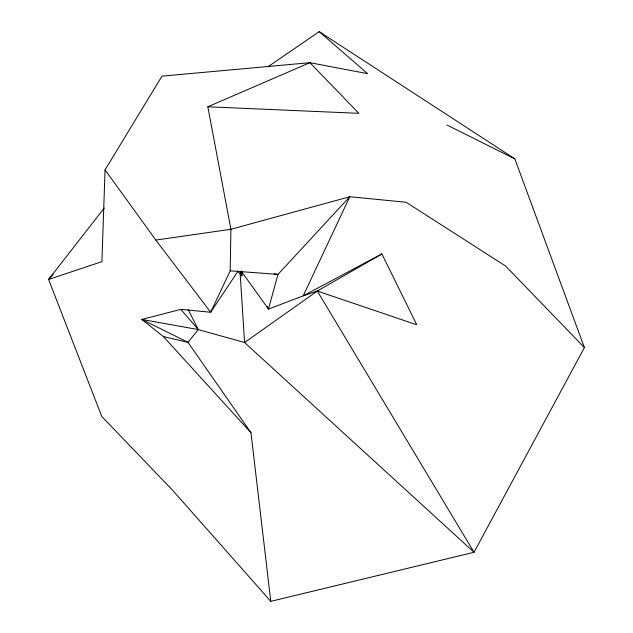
<?xml version="1.0" encoding="UTF-8"?>
<svg xmlns="http://www.w3.org/2000/svg" width="633" height="633" viewBox="0 0 633 633"><rect width="100%" height="100%" fill="white"/><g stroke="black" fill="none" stroke-linecap="round" stroke-linejoin="round"><path stroke-width="0.95" d="M319.222 31.65L514.843 158.867L584.409 347.58L474.03 552.285L270.789 601.35L250.961 432.703L163.385 336.558L141.816 319.443L180.809 309.363L210.678 312.251L230.183 270.829L230.926 229.281L207.822 106.787L309.885 62.683L367.615 73.673L319.222 31.65L267.949 66.789M207.822 106.787L358.848 113.323L309.885 62.683L161.961 76.15L105.054 169.873L101.913 261.643L48.591 279.454L101.771 416.482L172.809 490.48L270.789 601.35M105.054 169.873L155.829 240.065L210.678 312.251L211.303 310.384M210.678 312.251L237.945 271.264M104.255 208.059L48.591 279.454L53.172 274.303M188.143 309.418L198.256 329.571L188.009 342.358L163.385 336.558M241.276 271.169L268.463 309.094L303.207 295.84L317.315 291.045L416.736 324.769L381.881 253.936L317.315 291.045L244.583 342.516L198.256 329.571L141.816 319.443L188.009 342.358L250.961 432.703M381.881 253.936L303.207 295.84L349.788 196.728L406.117 202.259L505.64 266.066L584.409 347.58M155.829 240.065L230.926 229.281L349.788 196.728L277.974 274.39L268.463 309.094L267.102 306.475M230.183 270.829L277.974 274.39L274.136 273.828M447.033 125.049L514.843 158.867M237.304 270.908L241.948 275.917L241.687 271.122M180.809 309.363L198.256 329.571M317.315 291.045L474.03 552.285L244.583 342.516L240.113 272.886M240.469 271.47L241.948 275.917"/></g></svg>
